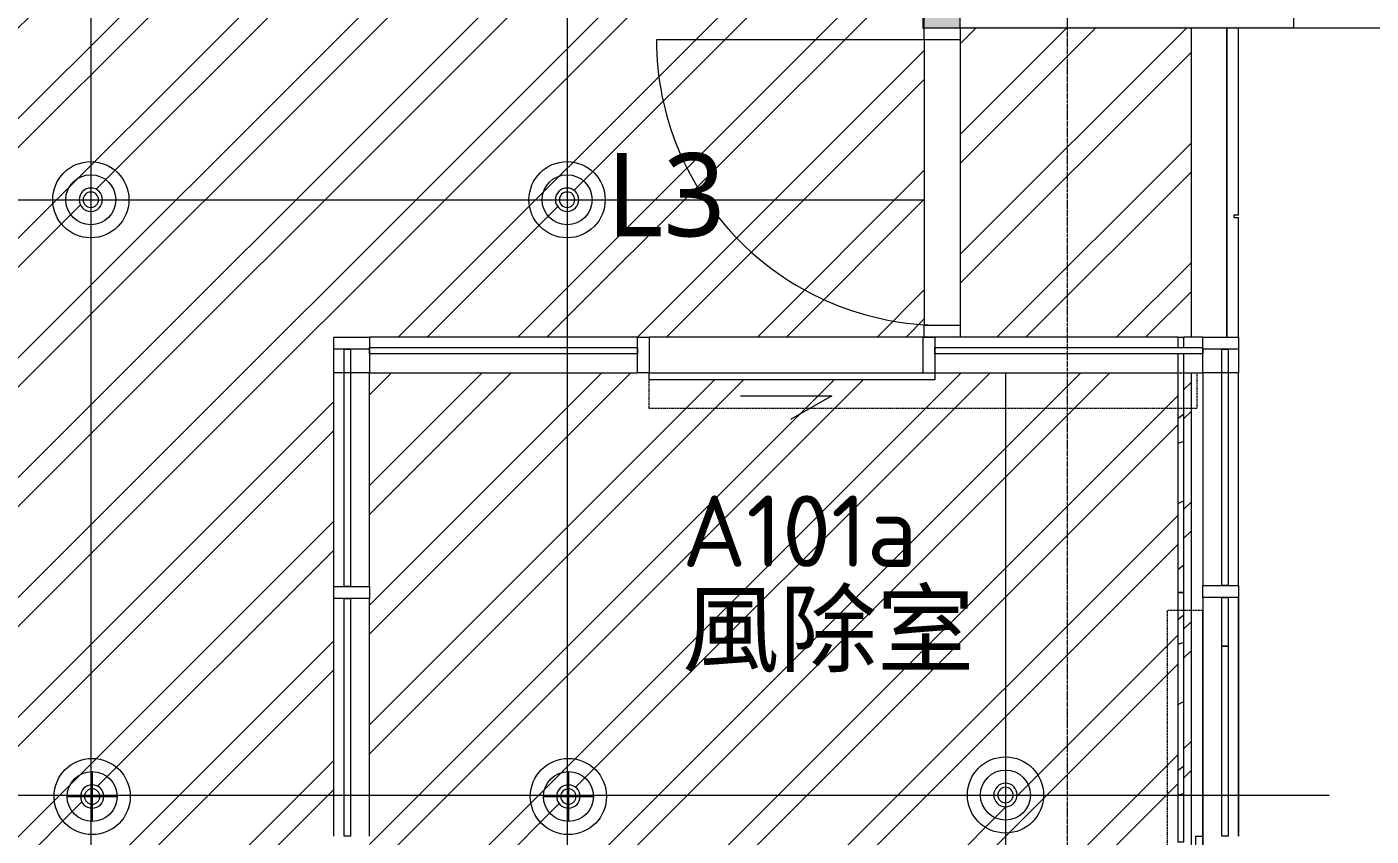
# Model space of a CAD drawing. Header units: centimetres. Extents: x -391356 to -382095, y -768 to 204275.
# Drawn here: x -390848 to -390283, y 202363 to 202703 of the extents above; entities that cross this region are included whole.
import ezdxf

# ---------------------------------------------------------------- set-up
doc = ezdxf.new("R2010")
doc.units = ezdxf.units.CM
for name, pattern in [('Dash', [0.5, 0.3, -0.2]), ('虛線圓點 3_16_', [0.79375, 0.47625, -0.15875, 0, -0.15875]), ('隱藏 1_16_', [0.238125, 0.15875, -0.079375])]:
    doc.linetypes.add(name, pattern=pattern)
for name, color, linetype, lineweight, true_color in [('塗層 2 _5_-1', 7, 'Continuous', 5, 0xaaaaaa), ('帷幕板-1', 7, 'Continuous', 5, 0xeaeaea), ('帷幕牆豎框-1', 7, 'Continuous', 5, 0xeaeaea), ('平面圖打開方向-1', 7, 'Continuous', 5, 0xeaeaea), ('牆-1', 7, 'Continuous', 5, 0xe4e4e4), ('結構 _1_-1', 7, 'Continuous', 9, 0xaaaaaa), ('門-3', 7, 'Continuous', 5, 0xeaeaea), ('門-4', 7, 'Dash', 5, 0xeaeaea)]:
    doc.layers.add(name, color=color, linetype=linetype, lineweight=lineweight, true_color=true_color)
for name, color, linetype, lineweight in [('天花板', 7, 'Continuous', 5), ('工項編碼標籤', 7, 'Continuous', 5), ('帷幕板', 7, 'Continuous', 5), ('房間標籤', 7, 'Continuous', 5), ('柱線-1', 7, '虛線圓點 3_16_', 5), ('燈具', 7, 'Continuous', 5), ('牆', 7, 'Continuous', 5), ('線-1', 7, '隱藏 1_16_', 5), ('表面樣式', 7, 'Continuous', 5), ('門', 7, 'Continuous', 5)]:
    doc.layers.add(name, color=color, linetype=linetype, lineweight=lineweight)
doc.styles.add('ISOCPEUR_2', font='isocpeur.ttf', dxfattribs={"height": 30})
doc.styles.add('微軟正黑體', font='Microsoft JhengHei.ttf', dxfattribs={"height": 30})
doc.styles.add('微軟正黑體_1', font='Microsoft JhengHei.ttf', dxfattribs={"height": 35})

# ---------------------------------------------------------------- blocks, each defined once
blk = doc.blocks.new('L3 圓形崁燈 - L3-3754435-一層天花平面圖')
at = {"layer": '燈具'}
for p, q in [((0, 10.5), (0, -10.5)), ((-10.5, 0), (10.5, 0))]:
    blk.add_line(p, q, dxfattribs=at)
for radius in [16, 10.5]:
    blk.add_circle((0, 0), radius, dxfattribs=at)
for radius, start, end in [(3.24, 360, 180), (3.24, 180, 360), (0.0237, 0, 180), (0.0237, 180, 0)]:
    blk.add_arc((0, 0), radius, start, end, dxfattribs=at)
blk = doc.blocks.new('System Panel - 帷幕玻璃-3936914-一層天花平面圖')
at = {"layer": '帷幕板-1'}
for p, q in [((-49.92, 8), (-49.92, 10.6)), ((-49.92, 10.6), (49.92, 10.6)), ((49.92, 8), (-49.92, 8)), ((49.92, 10.6), (49.92, 8))]:
    blk.add_line(p, q, dxfattribs=at)
blk = doc.blocks.new('Rectangular Mullion - 50x150_E-3901627-一層天花平面圖')
at = {"layer": '帷幕牆豎框-1'}
for p, q in [((-390718.81, 202467.83), (-390718.81, 202557.66)), ((-390703.81, 202467.83), (-390703.81, 202557.66))]:
    blk.add_line(p, q, dxfattribs=at)
blk = doc.blocks.new('Rectangular Mullion - 50x150_E-V29-一層天花平面圖')
at = {"layer": '帷幕牆豎框-1'}
for p, q in [((-390718.81, 202363), (-390718.81, 202462.83)), ((-390703.81, 202363), (-390703.81, 202462.83))]:
    blk.add_line(p, q, dxfattribs=at)
blk = doc.blocks.new('Rectangular Mullion - 50x150_E-3936915-一層天花平面圖')
at = {"layer": '帷幕牆豎框-1'}
for p, q in [((0, 0), (-5, 0)), ((-5, 0), (-5, -15)), ((0, -15), (0, 0)), ((-5, -15), (0, -15))]:
    blk.add_line(p, q, dxfattribs=at)
blk = doc.blocks.new('Rectangular Mullion - 50x150_E-3936913-一層天花平面圖')
at = {"layer": '帷幕牆豎框-1'}
for p, q in [((2.5, 0), (-2.5, 0)), ((-2.5, 0), (-2.5, -15)), ((2.5, -15), (2.5, 0)), ((-2.5, -15), (2.5, -15))]:
    blk.add_line(p, q, dxfattribs=at)
blk = doc.blocks.new('Rectangular Mullion - 150x150_E-V31-一層天花平面圖')
at = {"layer": '帷幕牆豎框-1'}
for p, q in [((-390353.81, 202463.33), (-390353.81, 202363)), ((-390338.81, 202363), (-390338.81, 202463.33))]:
    blk.add_line(p, q, dxfattribs=at)
blk = doc.blocks.new('Rectangular Mullion - 150x150_E-3906514-一層天花平面圖')
at = {"layer": '帷幕牆豎框-1'}
for p, q in [((-390353.81, 202557.66), (-390353.81, 202468.33)), ((-390338.81, 202468.33), (-390338.81, 202557.66))]:
    blk.add_line(p, q, dxfattribs=at)
blk = doc.blocks.new('System Panel - 帷幕玻璃-3936712-一層天花平面圖')
at = {"layer": '帷幕板-1'}
for p, q in [((-56.24, 8), (-56.24, 10.6)), ((-56.24, 10.6), (56.24, 10.6)), ((56.24, 8), (-56.24, 8)), ((56.24, 10.6), (56.24, 8))]:
    blk.add_line(p, q, dxfattribs=at)
blk = doc.blocks.new('CWD_玻璃自動門1 - CWD_自動門_雙扇_內側-3936713-一層天花平面圖')
at = {"layer": '門-3'}
for p, q in [((-57.49, -3), (-57.49, 0)), ((-57.49, 0), (62.49, 0)), ((62.49, 0), (62.49, -3)), ((62.49, -3), (-57.49, -3)), ((-19.16, -9.62), (19.16, -9.62)), ((19.16, -9.62), (1.84, -19.62))]:
    blk.add_line(p, q, dxfattribs=at)
at = {"layer": '門-4'}
for p, q in [((-57.49, -15), (-57.49, 0)), ((-57.49, 0), (172.48, 0)), ((172.48, 0), (172.48, -15)), ((172.48, -15), (-57.49, -15))]:
    blk.add_line(p, q, dxfattribs=at)
blk = doc.blocks.new('Rectangular Mullion - 150x150_E-3936714-一層天花平面圖')
at = {"layer": '帷幕牆豎框-1'}
for p, q in [((0, 0), (-15, 0)), ((-15, 0), (-15, -15)), ((0, -15), (0, 0)), ((-15, -15), (0, -15))]:
    blk.add_line(p, q, dxfattribs=at)
blk = doc.blocks.new('Rectangular Mullion - 150x150_E-3936715-一層天花平面圖')
at = {"layer": '帷幕牆豎框-1'}
for p, q in [((-15, 0), (0, 0)), ((-15, -15), (-15, 0)), ((0, 0), (0, -15)), ((0, -15), (-15, -15))]:
    blk.add_line(p, q, dxfattribs=at)
blk = doc.blocks.new('System Panel - 帷幕玻璃-3936716-一層天花平面圖')
at = {"layer": '帷幕板-1'}
for p, q in [((-56.27, 8), (-56.27, 10.6)), ((-56.27, 10.6), (56.27, 10.6)), ((56.27, 8), (-56.27, 8)), ((56.27, 10.6), (56.27, 8))]:
    blk.add_line(p, q, dxfattribs=at)
blk = doc.blocks.new('Rectangular Mullion - 50x150_E-3936711-一層天花平面圖')
at = {"layer": '帷幕牆豎框-1'}
for p, q in [((-2.5, 0), (-2.5, -15)), ((2.5, -15), (2.5, 0)), ((-2.5, -15), (2.5, -15))]:
    blk.add_line(p, q, dxfattribs=at)
blk = doc.blocks.new('Rectangular Mullion - 50x150_E-V32-一層天花平面圖')
at = {"layer": '帷幕牆豎框-1'}
for p, q in [((2.5, 0), (-2.5, 0)), ((-2.5, 0), (-2.5, -15)), ((2.5, -15), (2.5, 0)), ((-2.5, -15), (2.5, -15))]:
    blk.add_line(p, q, dxfattribs=at)
blk = doc.blocks.new('CWD_單開玻璃門 - CWD_A_三彎把手_-5144677-一層天花平面圖')
at = {"layer": '平面圖打開方向-1'}
blk.add_arc((-60, -7.5), 120, 270, 0, dxfattribs=at)
at = {"layer": '門'}
blk.add_line((-60, -7.5), (-60, -127.5), dxfattribs=at)
blk = doc.blocks.new('Rectangular Mullion - 50x150_E-3936872-一層天花平面圖')
at = {"layer": '帷幕牆豎框-1'}
for p, q in [((0, 15), (-5, 15)), ((-5, 15), (-5, 0)), ((0, 0), (0, 15)), ((-5, 0), (0, 0))]:
    blk.add_line(p, q, dxfattribs=at)
blk = doc.blocks.new('Rectangular Mullion - 50x150_E-3936873-一層天花平面圖')
at = {"layer": '帷幕牆豎框-1'}
for p, q in [((-5, 15), (0, 15)), ((-5, 0), (-5, 15)), ((0, 15), (0, 0)), ((0, 0), (-5, 0))]:
    blk.add_line(p, q, dxfattribs=at)
blk = doc.blocks.new('Rectangular Mullion - 50x150_E-5144676-一層天花平面圖')
at = {"layer": '帷幕牆豎框-1'}
for p, q in [((-390470.81, 202697.66), (-390470.81, 202577.66)), ((-390455.81, 202697.66), (-390455.81, 202577.66))]:
    blk.add_line(p, q, dxfattribs=at)
blk = doc.blocks.new('System Panel - 帷幕玻璃-V33-一層天花平面圖')
at = {"layer": '帷幕板'}
h = blk.add_hatch(dxfattribs=at)
h.set_pattern_fill('FP_21', color=256, style=0, pattern_type=2)
h.set_pattern_definition([(126.87, (-202349.413, -390379.207), (127.0003403, -190.49977312), [31.75, -285.75]), (116.565, (-202368.463, -390417.307), (-63.4998017, 63.4999151), [70.995, -70.995]), (108.435, (-202400.213, -390417.307), (-63.4995975, 126.9998602), [40.161, -160.644])])
h.paths.add_polyline_path([(-52.42, 8), (52.42, 8), (52.42, 10.6), (-52.42, 10.6)])
at = {"layer": '帷幕板-1'}
for p, q in [((52.42, 10.6), (-52.42, 10.6)), ((-52.42, 8), (-52.42, 10.6)), ((-52.42, 8), (52.42, 8)), ((52.42, 10.6), (52.42, 8))]:
    blk.add_line(p, q, dxfattribs=at)
blk = doc.blocks.new('System Panel - 帷幕玻璃-4299259-一層天花平面圖')
at = {"layer": '帷幕板'}
h = blk.add_hatch(dxfattribs=at)
h.set_pattern_fill('FP_22', color=256, style=0, pattern_type=2)
h.set_pattern_definition([(126.87, (-202455.497, -390379.207), (127.0003403, -190.49977312), [31.75, -285.75]), (116.565, (-202474.547, -390417.307), (-63.4998017, 63.4999151), [70.995, -70.995]), (108.435, (-202506.297, -390417.307), (-63.4995975, 126.9998602), [40.161, -160.644])])
h.paths.add_polyline_path([(-53.67, 10.6), (-53.67, 8), (46.67, 8), (46.67, 10.6), (-13.64, 10.6)])
h.paths.add_polyline_path([(49.27, 8.14), (49.27, 8), (53.67, 8), (53.67, 10.6), (49.27, 10.6)])
at = {"layer": '帷幕板-1'}
for p, q in [((46.67, 10.6), (-53.67, 10.6)), ((-53.67, 8), (-53.67, 10.6)), ((-53.67, 8), (46.67, 8)), ((53.67, 10.6), (49.27, 10.6)), ((49.27, 8), (53.67, 8)), ((53.67, 10.6), (53.67, 8))]:
    blk.add_line(p, q, dxfattribs=at)
blk = doc.blocks.new('System Panel - 帷幕玻璃-3915367-一層天花平面圖')
at = {"layer": '帷幕板-1'}
for p, q in [((-49.67, 8), (-49.67, 10.6)), ((-49.67, 10.6), (49.67, 10.6)), ((49.67, 8), (-49.67, 8)), ((49.67, 10.6), (49.67, 8))]:
    blk.add_line(p, q, dxfattribs=at)
blk = doc.blocks.new('System Panel - 帷幕玻璃-3918284-一層天花平面圖')
at = {"layer": '帷幕板-1'}
for p, q in [((-10.23, 8), (-10.23, 10.6)), ((-10.23, 10.6), (10.23, 10.6)), ((10.23, 8), (-10.23, 8)), ((10.23, 10.6), (10.23, 8))]:
    blk.add_line(p, q, dxfattribs=at)
blk = doc.blocks.new('Rectangular Mullion - 50x150_E-3915371-一層天花平面圖')
at = {"layer": '帷幕牆豎框-1'}
for p, q in [((-5, 0), (0, 0)), ((-5, -15), (-5, 0)), ((0, 0), (0, -15)), ((0, -15), (-5, -15))]:
    blk.add_line(p, q, dxfattribs=at)
blk = doc.blocks.new('Rectangular Mullion - 50x150_E-3915366-一層天花平面圖')
at = {"layer": '帷幕牆豎框-1'}
for p, q in [((2.5, 0), (-2.5, 0)), ((-2.5, 0), (-2.5, -15)), ((2.5, -15), (2.5, 0)), ((-2.5, -15), (2.5, -15))]:
    blk.add_line(p, q, dxfattribs=at)
blk = doc.blocks.new('CWD_玻璃自動門1 - CWD_自動門_雙扇_內側-3918202-一層天花平面圖')
at = {"layer": '門-3'}
for p, q in [((16.64, 9.62), (-0.68, 19.62)), ((-16.64, 9.62), (16.64, 9.62)), ((-49.92, 0), (-49.92, 3)), ((-49.92, 3), (54.92, 3)), ((54.92, 3), (54.92, 0)), ((54.92, 0), (-49.92, 0))]:
    blk.add_line(p, q, dxfattribs=at)
at = {"layer": '門-4'}
for p, q in [((149.75, 15), (-49.92, 15)), ((-49.92, 15), (-49.92, 0)), ((149.75, 0), (149.75, 15)), ((-49.92, 0), (149.75, 0))]:
    blk.add_line(p, q, dxfattribs=at)
blk = doc.blocks.new('Rectangular Mullion - 50x150_E-3918281-一層天花平面圖')
at = {"layer": '帷幕牆豎框-1'}
for p, q in [((-390353.81, 202442.86), (-390353.81, 202363)), ((-390338.81, 202442.86), (-390338.81, 202363))]:
    blk.add_line(p, q, dxfattribs=at)
blk = doc.blocks.new('System Panel - 帷幕玻璃-3918285-一層天花平面圖')
at = {"layer": '帷幕板-1'}
for p, q in [((-39.93, 8), (-39.93, 10.6)), ((-39.93, 10.6), (39.93, 10.6)), ((39.93, 8), (-39.93, 8)), ((39.93, 10.6), (39.93, 8))]:
    blk.add_line(p, q, dxfattribs=at)
blk = doc.blocks.new('Rectangular Mullion - 50x150_E-3918283-一層天花平面圖')
at = {"layer": '帷幕牆豎框-1'}
for p, q in [((-390353.81, 202463.33), (-390353.81, 202442.86)), ((-390338.81, 202463.33), (-390338.81, 202442.86))]:
    blk.add_line(p, q, dxfattribs=at)
blk = doc.blocks.new('Rectangular Mullion - 150x150_E-3916142-一層天花平面圖')
at = {"layer": '帷幕牆豎框-1'}
for p, q in [((-390591.32, 202572.66), (-390703.81, 202572.66)), ((-390703.81, 202557.66), (-390591.32, 202557.66))]:
    blk.add_line(p, q, dxfattribs=at)
blk = doc.blocks.new('Rectangular Mullion - 150x150_E-3916185-一層天花平面圖')
at = {"layer": '帷幕牆豎框-1'}
for p, q in [((-390364.41, 202572.66), (-390455.81, 202572.66)), ((-390353.81, 202572.66), (-390361.81, 202572.66)), ((-390466.34, 202557.66), (-390364.41, 202557.66)), ((-390361.81, 202557.66), (-390353.81, 202557.66))]:
    blk.add_line(p, q, dxfattribs=at)
blk = doc.blocks.new('Rectangular Mullion - 150x150_E-3916187-一層天花平面圖')
at = {"layer": '帷幕牆豎框-1'}
blk.add_line((-390471.34, 202572.66), (-390586.32, 202572.66), dxfattribs=at)

msp = doc.modelspace()

# ---------------------------------------------------------------- hatches: boundary and pattern name
at = {"layer": '牆-1'}
h = msp.add_hatch(color=256, dxfattribs=at)
h.paths.add_polyline_path([(-390471.31, 200702.4), (-390470.81, 200702.4), (-390470.81, 200810.66), (-390471.31, 200810.66), (-390471.31, 200702.66)])
h.paths.add_polyline_path([(-390471.31, 201715.66), (-390470.81, 201715.66), (-390470.81, 201808.16), (-390471.31, 201808.16), (-390471.31, 201718.16)])
h.paths.add_polyline_path([(-390471.31, 202702.41), (-390470.81, 202702.41), (-390470.81, 202810.66), (-390471.31, 202810.66), (-390471.31, 202702.41)])
h.paths.add_polyline_path([(-390471.31, 203715.66), (-390470.81, 203715.66), (-390470.81, 203718.16), (-390471.31, 203718.16), (-390471.31, 203716.91)])
msp.add_hatch(color=256, dxfattribs=at).paths.add_polyline_path([(-390455.81, 202702.66), (-390455.81, 202810.66), (-390470.81, 202810.66), (-390470.81, 202702.66)])
h = msp.add_hatch(color=256, dxfattribs=at)
h.paths.add_polyline_path([(-388715.31, 202702.66), (-388615.81, 202702.66), (-388615.81, 202703.16), (-389165.81, 202703.16), (-389165.81, 202702.66), (-388716.31, 202702.66)])
h.paths.add_polyline_path([(-390343.76, 202702.66), (-390315.81, 202702.66), (-390315.81, 202703.16), (-390455.81, 202703.16), (-390455.81, 202702.66), (-390343.8, 202702.66)])
h.paths.add_polyline_path([(-389955.81, 202702.66), (-389883.31, 202702.66), (-389883.31, 202703.16), (-389955.81, 202703.16)])
h.paths.add_polyline_path([(-389703.31, 202702.66), (-389515.81, 202702.66), (-389515.81, 202703.16), (-389703.31, 202703.16)])
at = {"layer": '表面樣式'}
h = msp.add_hatch(dxfattribs=at)
h.set_pattern_fill('FP_13', color=256, style=0, pattern_type=2)
h.set_pattern_definition([(45, (0, 0), (-25.144717, 25.144717), []), (45, (0, 38.1), (-25.144717, 25.144717), [])])
h.paths.add_polyline_path([(-391225.94, 201580.64), (-390471.31, 201580.64), (-390471.31, 201808.16), (-390470.81, 201808.16), (-390470.81, 201938.66), (-390718.81, 201938.66), (-390718.81, 202572.66), (-390470.81, 202572.66), (-390470.81, 202702.41), (-390471.31, 202702.44), (-390471.31, 202930.63), (-391306.34, 202930.59), (-391313.58, 202930.02), (-391321.69, 202927.99), (-391328.46, 202925.18), (-391335.19, 202921.05), (-391341.15, 202915.95), (-391346.21, 202910.02), (-391350.31, 202903.33), (-391353.31, 202896.08), (-391355.14, 202888.45), (-391355.76, 202880.63), (-391355.76, 201630.64), (-391355.14, 201622.81), (-391353.31, 201615.19), (-391350.31, 201607.94), (-391346.21, 201601.25), (-391341.11, 201595.28), (-391335.15, 201590.19), (-391328.46, 201586.09), (-391321.21, 201583.08), (-391313.31, 201581.23), (-391305.76, 201580.64)])
h.paths.add_polyline_path([(-391308.81, 201735.41), (-391308.81, 201801.16), (-391242.81, 201801.16), (-391242.81, 201735.41), (-391308.31, 201735.41)])
h.paths.add_polyline_path([(-390438.01, 201808.66), (-390358.81, 201808.66), (-390358.81, 201938.66), (-390455.81, 201938.66), (-390455.81, 201808.66), (-390453.86, 201808.66)])
h.paths.add_polyline_path([(-390410.81, 201857.66), (-390411.64, 201857.69), (-390413.31, 201857.86), (-390416.15, 201858.58), (-390418.44, 201859.6), (-390420.21, 201860.72), (-390421.2, 201861.5), (-390422.97, 201863.27), (-390424.23, 201864.95), (-390424.87, 201866.03), (-390425.59, 201867.54), (-390426.15, 201869.12), (-390426.67, 201871.57), (-390426.8, 201874.08), (-390426.54, 201876.58), (-390426.15, 201878.21), (-390425.59, 201879.79), (-390424.23, 201882.38), (-390422.97, 201884.05), (-390422.41, 201884.68), (-390420.21, 201886.61), (-390418.07, 201887.92), (-390416.15, 201888.75), (-390414.95, 201889.12), (-390413.31, 201889.47), (-390410.81, 201889.66), (-390409.97, 201889.64), (-390408.3, 201889.47), (-390405.47, 201888.75), (-390403.17, 201887.72), (-390401.4, 201886.61), (-390400.42, 201885.83), (-390398.64, 201884.05), (-390397.39, 201882.38), (-390396.75, 201881.3), (-390396.02, 201879.79), (-390395.47, 201878.21), (-390394.94, 201875.75), (-390394.81, 201873.24), (-390395.07, 201870.75), (-390395.47, 201869.12), (-390396.02, 201867.54), (-390397.39, 201864.95), (-390398.64, 201863.27), (-390399.2, 201862.65), (-390401.4, 201860.72), (-390403.54, 201859.41), (-390405.47, 201858.58), (-390406.67, 201858.21), (-390408.3, 201857.86), (-390409.97, 201857.69)])
h.paths.add_polyline_path([(-390820.96, 201875.02), (-390822.42, 201875.26), (-390823.41, 201875.68), (-390824.43, 201876.46), (-390825.21, 201877.48), (-390825.7, 201878.66), (-390825.87, 201879.94), (-390825.7, 201881.21), (-390825.21, 201882.39), (-390824.35, 201883.47), (-390823.07, 201884.33), (-390822.23, 201884.68), (-390820.88, 201884.84), (-390819.61, 201884.65), (-390818.42, 201884.13), (-390817.4, 201883.31), (-390816.7, 201882.39), (-390816.21, 201881.21), (-390816.04, 201879.94), (-390816.21, 201878.66), (-390816.7, 201877.48), (-390817.48, 201876.46), (-390818.5, 201875.68), (-390819.68, 201875.19)])
h.paths.add_polyline_path([(-390620.96, 201875.02), (-390622.42, 201875.26), (-390623.41, 201875.68), (-390624.43, 201876.46), (-390625.21, 201877.48), (-390625.7, 201878.66), (-390625.87, 201879.94), (-390625.7, 201881.21), (-390625.21, 201882.39), (-390624.35, 201883.47), (-390623.41, 201884.19), (-390622.23, 201884.68), (-390620.88, 201884.84), (-390619.61, 201884.65), (-390618.5, 201884.19), (-390617.48, 201883.41), (-390616.7, 201882.39), (-390616.21, 201881.21), (-390616.04, 201879.94), (-390616.21, 201878.66), (-390616.7, 201877.48), (-390617.48, 201876.46), (-390618.5, 201875.68), (-390619.68, 201875.19)])
h.paths.add_polyline_path([(-391220.96, 201875.02), (-391222.42, 201875.26), (-391223.41, 201875.68), (-391224.43, 201876.46), (-391225.21, 201877.48), (-391225.7, 201878.66), (-391225.87, 201879.94), (-391225.63, 201881.4), (-391225.21, 201882.39), (-391224.43, 201883.41), (-391223.41, 201884.19), (-391222.23, 201884.68), (-391220.88, 201884.84), (-391219.61, 201884.65), (-391218.42, 201884.13), (-391217.4, 201883.31), (-391216.7, 201882.39), (-391216.21, 201881.21), (-391216.04, 201879.94), (-391216.21, 201878.66), (-391216.7, 201877.48), (-391217.48, 201876.46), (-391218.5, 201875.68), (-391219.68, 201875.19)])
h.paths.add_polyline_path([(-391020.96, 201875.02), (-391022.42, 201875.26), (-391023.41, 201875.68), (-391024.43, 201876.46), (-391025.21, 201877.48), (-391025.7, 201878.66), (-391025.87, 201879.94), (-391025.7, 201881.21), (-391025.21, 201882.39), (-391024.35, 201883.47), (-391023.41, 201884.19), (-391022.23, 201884.68), (-391020.88, 201884.84), (-391019.61, 201884.65), (-391018.42, 201884.13), (-391017.4, 201883.31), (-391016.7, 201882.39), (-391016.21, 201881.21), (-391016.04, 201879.94), (-391016.21, 201878.66), (-391016.7, 201877.48), (-391017.48, 201876.46), (-391018.5, 201875.68), (-391019.68, 201875.19)])
h.paths.add_polyline_path([(-390623.39, 201953.66), (-390586.32, 201953.66), (-390586.32, 201956.66), (-390466.34, 201956.66), (-390466.34, 201953.66), (-390364.41, 201953.66), (-390364.41, 202043.5), (-390368.81, 202043.5), (-390368.81, 202153.33), (-390364.41, 202153.33), (-390364.41, 202557.66), (-390466.34, 202557.66), (-390466.34, 202554.66), (-390586.32, 202554.66), (-390586.32, 202557.66), (-390703.81, 202557.66), (-390703.81, 201953.66), (-390623.41, 201953.66)])
h.paths.add_polyline_path([(-390361.81, 201953.66), (-390358.81, 201953.66), (-390358.81, 202043.5), (-390361.81, 202043.5), (-390361.81, 202038.62)])
h.paths.add_polyline_path([(-391220.88, 202125.14), (-391222.23, 202125.34), (-391223.41, 202125.86), (-391224.43, 202126.68), (-391225.21, 202127.79), (-391225.63, 202128.79), (-391225.79, 202130.06), (-391225.63, 202131.33), (-391225.13, 202132.52), (-391224.35, 202133.53), (-391223.34, 202134.31), (-391222.15, 202134.81), (-391220.88, 202134.97), (-391219.61, 202134.81), (-391218.42, 202134.31), (-391217.4, 202133.53), (-391216.62, 202132.52), (-391216.13, 202131.33), (-391215.96, 202130.06), (-391216.13, 202128.79), (-391216.62, 202127.6), (-391217.48, 202126.52), (-391218.42, 202125.8), (-391219.61, 202125.31)])
h.paths.add_polyline_path([(-390620.88, 202125.14), (-390622.23, 202125.34), (-390623.41, 202125.86), (-390624.43, 202126.68), (-390625.13, 202127.6), (-390625.63, 202128.79), (-390625.79, 202130.06), (-390625.63, 202131.33), (-390625.13, 202132.52), (-390624.35, 202133.53), (-390623.34, 202134.31), (-390622.15, 202134.81), (-390620.88, 202134.97), (-390619.61, 202134.81), (-390618.42, 202134.31), (-390617.4, 202133.53), (-390616.62, 202132.52), (-390616.13, 202131.33), (-390615.96, 202130.06), (-390616.13, 202128.79), (-390616.62, 202127.6), (-390617.4, 202126.58), (-390618.5, 202125.77), (-390619.61, 202125.31)])
h.paths.add_polyline_path([(-390820.88, 202125.14), (-390822.23, 202125.34), (-390823.41, 202125.86), (-390824.43, 202126.68), (-390825.13, 202127.6), (-390825.63, 202128.79), (-390825.79, 202130.06), (-390825.63, 202131.33), (-390825.13, 202132.52), (-390824.35, 202133.53), (-390823.34, 202134.31), (-390822.15, 202134.81), (-390820.88, 202134.97), (-390819.61, 202134.81), (-390818.42, 202134.31), (-390817.4, 202133.53), (-390816.62, 202132.52), (-390816.13, 202131.33), (-390815.96, 202130.06), (-390816.13, 202128.79), (-390816.62, 202127.6), (-390817.48, 202126.52), (-390818.42, 202125.8), (-390819.61, 202125.31)])
h.paths.add_polyline_path([(-391020.88, 202125.14), (-391022.23, 202125.34), (-391023.41, 202125.86), (-391024.43, 202126.68), (-391025.13, 202127.6), (-391025.63, 202128.79), (-391025.79, 202130.06), (-391025.63, 202131.33), (-391025.13, 202132.52), (-391024.35, 202133.53), (-391023.34, 202134.31), (-391022.15, 202134.81), (-391020.88, 202134.97), (-391019.61, 202134.81), (-391018.42, 202134.31), (-391017.4, 202133.53), (-391016.62, 202132.52), (-391016.13, 202131.33), (-391015.96, 202130.06), (-391016.13, 202128.79), (-391016.62, 202127.6), (-391017.48, 202126.52), (-391018.42, 202125.8), (-391019.61, 202125.31)])
h.paths.add_polyline_path([(-390436.74, 202125.19), (-390438.01, 202125.35), (-390439.19, 202125.84), (-390440.21, 202126.63), (-390440.99, 202127.64), (-390441.48, 202128.83), (-390441.65, 202130.1), (-390441.48, 202131.37), (-390440.99, 202132.56), (-390440.21, 202133.58), (-390439.19, 202134.36), (-390438.01, 202134.85), (-390436.74, 202135.02), (-390435.46, 202134.85), (-390434.28, 202134.36), (-390433.26, 202133.58), (-390432.48, 202132.56), (-390431.99, 202131.37), (-390431.82, 202130.1), (-390431.99, 202128.83), (-390432.48, 202127.64), (-390433.26, 202126.63), (-390434.28, 202125.84), (-390435.46, 202125.35)])
h.paths.add_polyline_path([(-390361.81, 202153.33), (-390358.81, 202153.33), (-390358.81, 202557.66), (-390361.81, 202557.66), (-390361.81, 202225.31)])
h.paths.add_polyline_path([(-390623.34, 202232.53), (-390636.85, 202232.53), (-390636.85, 202271.06), (-390604.85, 202271.06), (-390604.85, 202232.53), (-390623.09, 202232.53)])
h.paths.add_polyline_path([(-391220.27, 202374.73), (-391221.54, 202374.9), (-391222.73, 202375.39), (-391223.75, 202376.17), (-391224.53, 202377.19), (-391225.02, 202378.38), (-391225.19, 202379.65), (-391225.02, 202380.92), (-391224.31, 202382.4), (-391223.75, 202383.13), (-391222.73, 202383.91), (-391221.54, 202384.4), (-391220.27, 202384.57), (-391219, 202384.4), (-391217.81, 202383.91), (-391216.79, 202383.13), (-391216.01, 202382.11), (-391215.52, 202380.92), (-391215.35, 202379.65), (-391215.52, 202378.38), (-391216.01, 202377.19), (-391216.79, 202376.17), (-391217.81, 202375.39), (-391219, 202374.9)])
h.paths.add_polyline_path([(-390620.27, 202374.73), (-390621.54, 202374.9), (-390622.73, 202375.39), (-390623.76, 202376.19), (-390624.53, 202377.19), (-390625.02, 202378.38), (-390625.19, 202379.65), (-390625.02, 202380.92), (-390624.31, 202382.4), (-390623.75, 202383.13), (-390622.73, 202383.91), (-390621.54, 202384.4), (-390620.27, 202384.57), (-390619, 202384.4), (-390617.6, 202383.74), (-390616.79, 202383.13), (-390616.01, 202382.11), (-390615.52, 202380.92), (-390615.35, 202379.65), (-390615.52, 202378.38), (-390616.01, 202377.19), (-390617.01, 202376.01), (-390617.81, 202375.39), (-390619, 202374.9)])
h.paths.add_polyline_path([(-390820.27, 202374.73), (-390821.54, 202374.9), (-390823.07, 202375.66), (-390823.76, 202376.19), (-390824.53, 202377.19), (-390825.02, 202378.38), (-390825.19, 202379.65), (-390825.02, 202380.92), (-390824.31, 202382.4), (-390823.75, 202383.13), (-390822.73, 202383.91), (-390821.54, 202384.4), (-390820.27, 202384.57), (-390819, 202384.4), (-390817.81, 202383.91), (-390816.79, 202383.13), (-390816.01, 202382.11), (-390815.52, 202380.92), (-390815.35, 202379.65), (-390815.52, 202378.38), (-390816.01, 202377.19), (-390816.79, 202376.17), (-390817.81, 202375.39), (-390819, 202374.9), (-390820.25, 202374.74)])
h.paths.add_polyline_path([(-391020.27, 202374.73), (-391021.54, 202374.9), (-391022.73, 202375.39), (-391023.76, 202376.19), (-391024.53, 202377.19), (-391025.02, 202378.38), (-391025.19, 202379.65), (-391025.02, 202380.92), (-391024.31, 202382.4), (-391023.75, 202383.13), (-391022.73, 202383.91), (-391021.54, 202384.4), (-391020.27, 202384.57), (-391019, 202384.4), (-391017.81, 202383.91), (-391016.78, 202383.1), (-391016.01, 202382.11), (-391015.52, 202380.92), (-391015.35, 202379.65), (-391015.52, 202378.38), (-391016.01, 202377.19), (-391017.05, 202375.98), (-391017.81, 202375.39), (-391019, 202374.9)])
h.paths.add_polyline_path([(-390436.74, 202375.35), (-390438.01, 202375.52), (-390439.41, 202376.17), (-390440.21, 202376.79), (-390440.99, 202377.81), (-390441.48, 202379), (-390441.65, 202380.27), (-390441.48, 202381.54), (-390440.99, 202382.73), (-390440, 202383.91), (-390439.19, 202384.53), (-390438.01, 202385.02), (-390436.74, 202385.18), (-390435.13, 202384.88), (-390434.28, 202384.53), (-390433.26, 202383.74), (-390432.48, 202382.73), (-390431.99, 202381.54), (-390431.82, 202380.27), (-390431.99, 202379), (-390432.48, 202377.81), (-390433.26, 202376.79), (-390434.28, 202376.01), (-390435.46, 202375.52)])
h.paths.add_polyline_path([(-390361.41, 202572.66), (-390358.81, 202572.66), (-390358.81, 202702.66), (-390455.81, 202702.66), (-390455.81, 202572.66), (-390361.81, 202572.66)])
h.paths.add_polyline_path([(-391220.83, 202625.49), (-391222.1, 202625.66), (-391223.29, 202626.15), (-391224.31, 202626.93), (-391225.09, 202627.95), (-391225.58, 202629.14), (-391225.75, 202630.41), (-391225.58, 202631.68), (-391225.02, 202632.96), (-391224.31, 202633.89), (-391223.29, 202634.67), (-391222.1, 202635.16), (-391220.83, 202635.33), (-391219.56, 202635.16), (-391218.37, 202634.67), (-391217.35, 202633.89), (-391216.57, 202632.87), (-391216.08, 202631.68), (-391215.91, 202630.41), (-391216.08, 202629.14), (-391216.79, 202627.66), (-391217.35, 202626.93), (-391218.37, 202626.15), (-391219.56, 202625.66), (-391220.27, 202625.57)])
h.paths.add_polyline_path([(-390620.83, 202625.49), (-390622.1, 202625.66), (-390623.29, 202626.15), (-390624.31, 202626.93), (-390625.09, 202627.95), (-390625.58, 202629.14), (-390625.75, 202630.41), (-390625.58, 202631.68), (-390625.09, 202632.87), (-390624.31, 202633.89), (-390623.29, 202634.67), (-390622.1, 202635.16), (-390620.83, 202635.33), (-390619.56, 202635.16), (-390618.37, 202634.67), (-390617.35, 202633.89), (-390616.57, 202632.87), (-390616.08, 202631.68), (-390615.91, 202630.41), (-390616.08, 202629.14), (-390616.57, 202627.95), (-390617.35, 202626.93), (-390618.37, 202626.15), (-390619.56, 202625.66), (-390620.27, 202625.57)])
h.paths.add_polyline_path([(-391020.83, 202625.49), (-391022.1, 202625.66), (-391023.29, 202626.15), (-391024.31, 202626.93), (-391025.09, 202627.95), (-391025.58, 202629.14), (-391025.75, 202630.41), (-391025.58, 202631.68), (-391025.09, 202632.87), (-391024.31, 202633.89), (-391023.29, 202634.67), (-391022.1, 202635.16), (-391020.83, 202635.33), (-391019.56, 202635.16), (-391018.37, 202634.67), (-391017.35, 202633.89), (-391016.57, 202632.87), (-391016.08, 202631.68), (-391015.91, 202630.41), (-391016.08, 202629.14), (-391016.57, 202627.95), (-391017.35, 202626.93), (-391018.37, 202626.15), (-391019.56, 202625.66), (-391020.27, 202625.57)])
h.paths.add_polyline_path([(-390820.83, 202625.49), (-390822.1, 202625.66), (-390823.29, 202626.15), (-390824.31, 202626.93), (-390825.09, 202627.95), (-390825.58, 202629.14), (-390825.75, 202630.41), (-390825.58, 202631.68), (-390825.09, 202632.87), (-390824.31, 202633.89), (-390823.07, 202634.76), (-390822.1, 202635.16), (-390820.83, 202635.33), (-390819.56, 202635.16), (-390818.37, 202634.67), (-390817.35, 202633.89), (-390816.57, 202632.87), (-390816.08, 202631.68), (-390815.91, 202630.41), (-390816.08, 202629.14), (-390816.79, 202627.66), (-390817.35, 202626.93), (-390818.37, 202626.15), (-390819.56, 202625.66), (-390820.27, 202625.57)])
h.paths.add_polyline_path([(-391273.38, 202724.43), (-391308.81, 202724.43), (-391308.81, 202790.43), (-391242.81, 202790.43), (-391242.81, 202724.43), (-391272.54, 202724.43)])

# ---------------------------------------------------------------- linework, layer by layer
at = {"layer": '塗層 2 _5_-1'}
for p, q in [((-390471.31, 202702.41), (-390471.31, 202810.66)), ((-390315.81, 202718.16), (-390315.81, 202702.66)), ((-390470.81, 202702.41), (-390471.31, 202702.41)), ((-390470.81, 202702.66), (-390470.81, 202702.41)), ((-390455.81, 202702.66), (-390315.81, 202702.66))]:
    msp.add_line(p, q, dxfattribs=at)
at = {"layer": '天花板'}
for p, q in [((-390358.81, 202702.66), (-390358.81, 202572.66)), ((-390358.81, 202557.66), (-390358.81, 202153.33))]:
    msp.add_line(p, q, dxfattribs=at)
for centre, start, end in [((-390820.83, 202630.41), 0, 180), ((-390820.83, 202630.41), 180, 0), ((-390620.83, 202630.41), 0, 180), ((-390620.83, 202630.41), 180, 0), ((-390820.27, 202379.65), 0, 180), ((-390620.27, 202379.65), 0, 180), ((-390436.74, 202380.27), 0, 180), ((-390820.27, 202379.65), 180, 0), ((-390620.27, 202379.65), 180, 0), ((-390436.74, 202380.27), 180, 0)]:
    msp.add_arc(centre, 4.92, start, end, dxfattribs=at)
at = {"layer": '柱線-1'}
msp.add_line((-390410.81, 204074.73), (-390410.81, 200432.09), dxfattribs=at)
at = {"layer": '牆'}
for p, q in [((-390343.81, 202572.66), (-390343.81, 202702.66)), ((-390343.81, 202702.66), (-390343.81, 202572.66)), ((-390338.81, 202623.98), (-390338.81, 202702.66)), ((-390315.81, 202702.66), (-389955.81, 202702.66)), ((-390338.81, 202623.98), (-390340.81, 202623.98)), ((-390340.81, 202623.98), (-390340.81, 202622.98)), ((-390340.81, 202622.98), (-390338.81, 202622.98)), ((-390338.81, 202572.66), (-390338.81, 202622.98))]:
    msp.add_line(p, q, dxfattribs=at)
at = {"layer": '結構 _1_-1'}
for p, q in [((-390470.81, 202702.66), (-390470.81, 202810.66)), ((-390455.81, 202702.66), (-390455.81, 202718.16)), ((-390470.81, 202702.66), (-390455.81, 202702.66))]:
    msp.add_line(p, q, dxfattribs=at)
at = {"layer": '線-1'}
for p, q in [((-390620.85, 202856.16), (-390620.85, 201616.16)), ((-390820.85, 202850.44), (-390820.85, 201600.44)), ((-391280.81, 202630.43), (-390470.81, 202630.43)), ((-390436.76, 202557.66), (-390436.76, 201953.66)), ((-391280.81, 202380.27), (-390300.81, 202380.27))]:
    msp.add_line(p, q, dxfattribs=at)

# ---------------------------------------------------------------- block references
at = {"layer": '帷幕板-1'}
for name, p in [('System Panel - 帷幕玻璃-3936712-一層天花平面圖', (-390647.56, 202557.66)), ('System Panel - 帷幕玻璃-3936716-一層天花平面圖', (-390410.07, 202557.66))]:
    msp.add_blockref(name, p, dxfattribs=at)
for name, p, rotation in [('System Panel - 帷幕玻璃-4299259-一層天花平面圖', (-390353.81, 202519), 90), ('System Panel - 帷幕玻璃-3936914-一層天花平面圖', (-390703.81, 202517.75), 90), ('System Panel - 帷幕玻璃-3915367-一層天花平面圖', (-390353.81, 202518), 270), ('System Panel - 帷幕玻璃-3936914-一層天花平面圖', (-390703.81, 202412.91), 90), ('System Panel - 帷幕玻璃-V33-一層天花平面圖', (-390353.81, 202412.91), 90), ('System Panel - 帷幕玻璃-3918284-一層天花平面圖', (-390353.81, 202453.1), 270), ('System Panel - 帷幕玻璃-3918285-一層天花平面圖', (-390353.81, 202402.93), 270)]:
    msp.add_blockref(name, p, dxfattribs=dict(at, rotation=rotation))
at = {"layer": '帷幕牆豎框-1'}
for name, p, rotation in [('Rectangular Mullion - 50x150_E-3936873-一層天花平面圖', (-390455.81, 202702.66), 90), ('Rectangular Mullion - 150x150_E-3936715-一層天花平面圖', (-390718.81, 202557.66), 180), ('Rectangular Mullion - 50x150_E-3915371-一層天花平面圖', (-390353.81, 202572.66), 90)]:
    msp.add_blockref(name, p, dxfattribs=dict(at, rotation=rotation))
for name in ['Rectangular Mullion - 50x150_E-5144676-一層天花平面圖', 'Rectangular Mullion - 150x150_E-3916142-一層天花平面圖', 'Rectangular Mullion - 150x150_E-3916187-一層天花平面圖', 'Rectangular Mullion - 150x150_E-3916185-一層天花平面圖', 'Rectangular Mullion - 50x150_E-3901627-一層天花平面圖', 'Rectangular Mullion - 150x150_E-3906514-一層天花平面圖', 'Rectangular Mullion - 50x150_E-V29-一層天花平面圖', 'Rectangular Mullion - 150x150_E-V31-一層天花平面圖', 'Rectangular Mullion - 50x150_E-3918283-一層天花平面圖', 'Rectangular Mullion - 50x150_E-3918281-一層天花平面圖']:
    msp.add_blockref(name, (0, 0), dxfattribs=at)
at = {"layer": '帷幕牆豎框-1', "extrusion": (0, 0, -1)}
for name, p, rotation in [('Rectangular Mullion - 50x150_E-3936872-一層天花平面圖', (390455.81, 202572.66), 270), ('Rectangular Mullion - 50x150_E-3936915-一層天花平面圖', (390703.81, 202572.66), 90), ('Rectangular Mullion - 50x150_E-V32-一層天花平面圖', (390588.82, 202557.66), 180), ('Rectangular Mullion - 50x150_E-3936711-一層天花平面圖', (390468.84, 202557.66), 180), ('Rectangular Mullion - 150x150_E-3936714-一層天花平面圖', (390338.81, 202557.66), 180), ('Rectangular Mullion - 50x150_E-3936913-一層天花平面圖', (390703.81, 202465.33), 90), ('Rectangular Mullion - 50x150_E-3915366-一層天花平面圖', (390353.81, 202465.83), 270)]:
    msp.add_blockref(name, p, dxfattribs=dict(at, rotation=rotation))
at = {"layer": '燈具'}
for p in [(-390820.83, 202630.41), (-390620.83, 202630.41), (-390820.27, 202379.65), (-390620.27, 202379.65), (-390436.74, 202380.27)]:
    msp.add_blockref('L3 圓形崁燈 - L3-3754435-一層天花平面圖', p, dxfattribs=at)
at = {"layer": '門-3'}
for name, p, rotation in [('CWD_單開玻璃門 - CWD_A_三彎把手_-5144677-一層天花平面圖', (-390455.81, 202637.66), 270), ('CWD_玻璃自動門1 - CWD_自動門_雙扇_內側-3918202-一層天花平面圖', (-390353.81, 202308.08), 90)]:
    msp.add_blockref(name, p, dxfattribs=dict(at, rotation=rotation))
msp.add_blockref('CWD_玻璃自動門1 - CWD_自動門_雙扇_內側-3936713-一層天花平面圖', (-390528.83, 202557.66), dxfattribs=at)

# ---------------------------------------------------------------- texts
at = {"layer": '工項編碼標籤', "insert": (-390604.28, 202650.01), "char_height": 35, "width": 60.1266, "attachment_point": 1, "style": '微軟正黑體_1'}
msp.add_mtext('L3', dxfattribs=at)
at = {"layer": '房間標籤', "char_height": 30, "attachment_point": 1}
for s, insert, width, style in [('A101a', (-390572.53, 202506.15), 117.0464, 'ISOCPEUR_2'), ('風除室', (-390572.53, 202465.1), 146.7088, '微軟正黑體')]:
    msp.add_mtext(s, dxfattribs=dict(at, insert=insert, width=width, style=style))

doc.saveas('drawing.dxf')
